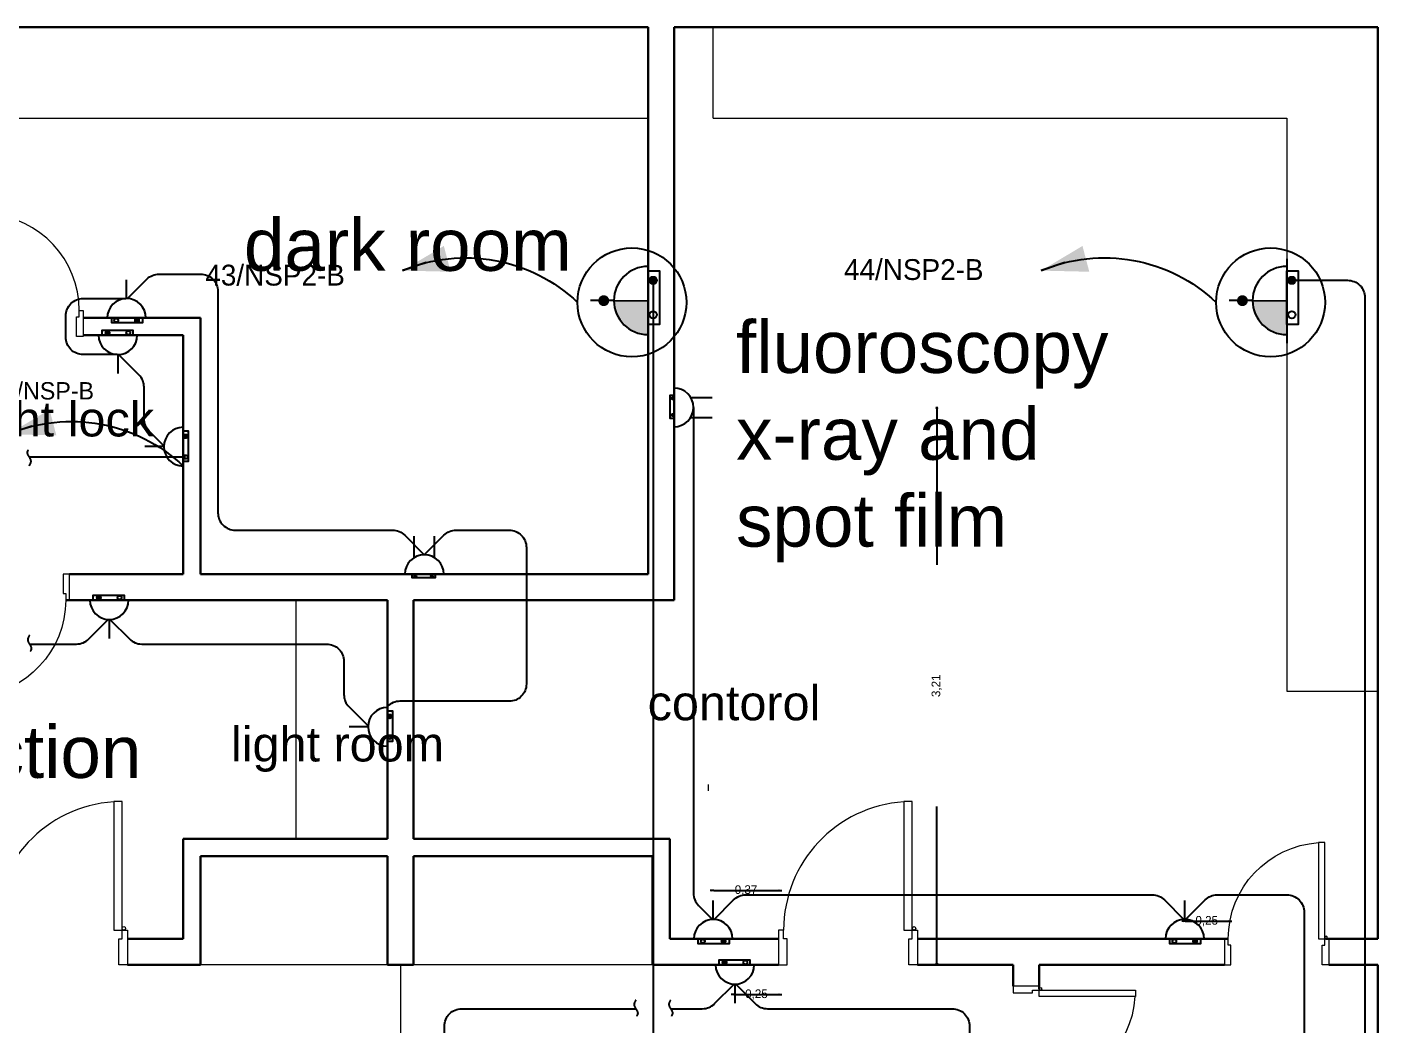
# Model space of a CAD drawing. Extents: x -1451 to 148, y -12854 to 856.
# Drawn here: x 71.95 to 79.73, y 361.98 to 367.73 of the extents above; entities that cross this region are included whole.
import ezdxf
from ezdxf.enums import TextEntityAlignment as Align

# ---------------------------------------------------------------- set-up
doc = ezdxf.new("R2010")
doc.units = 0
doc.header["$LTSCALE"] = 0.15
doc.linetypes.add('HIDDEN', pattern=[0.375, 0.25, -0.125])
doc.layers.get('0').update_dxf_attribs({"color": 252})
doc.layers.get('Defpoints').update_dxf_attribs({"color": 252})
for name, color, linetype in [('0 BDH', 252, 'Continuous'), ('0 NORMAL WIRING', 252, 'Continuous'), ('0 sockets', 252, 'Continuous'), ('0 WIRING 3', 4, 'Continuous'), ('AUTOINCR', 7, 'Continuous'), ('d1', 252, 'Continuous'), ('E- Power- SYM', 4, 'Continuous'), ('E-SOCK', 2, 'Continuous'), ('TEXT', 3, 'Continuous'), ('WIRING', 4, 'Continuous'), ('XREF', 8, 'Continuous')]:
    doc.layers.add(name, color=color, linetype=linetype)
for name, color, linetype, lineweight in [('0 DIM', 6, 'Continuous', 5), ('anal', 252, 'Continuous', 20), ('DOOR', 252, 'Continuous', 20), ('FIXT', 252, 'Continuous', 9), ('wall', 252, 'Continuous', 30)]:
    doc.layers.add(name, color=color, linetype=linetype, lineweight=lineweight)
doc.dimstyles.new('ISO-25', dxfattribs={"dimtxt": 0.05, "dimasz": 0.01, "dimexe": 0, "dimexo": 0, "dimtad": 0, "dimtoh": 1, "dimtxsty": 'Standard', "dimblk": 'CLOSED', "dimcen": 2.5, "dimse1": 1, "dimse2": 1, "dimclrd": 1, "dimadec": 0, "dimazin": 0, "dimtfac": 1, "dimtix": 1, "dimtmove": 1, "dimatfit": 0, "dimfxl": 1, "dimarcsym": 0})

# ---------------------------------------------------------------- blocks, each defined once
blk = doc.blocks.new('ARCH')
at = {"layer": 'anal'}
for p, q in [((75.9, 367.2), (75.9, 367.725)), ((71.475, 367.2), (75.525, 367.2)), ((75.9, 367.2), (79.2, 367.2)), ((79.2, 367.2), (79.2, 363.9)), ((73.5, 363.05), (73.5, 364.425)), ((79.2, 363.9), (79.725, 363.9)), ((74.1, 362.325), (74.1, 360.05))]:
    blk.add_line(p, q, dxfattribs=at)
at = {"layer": 'DOOR'}
for p, q in [((72.2519, 366.0558), (72.2519, 366.0933)), ((72.2519, 366.0933), (72.2744, 366.0933)), ((72.2744, 366.0933), (72.2744, 365.9433)), ((72.2369, 366.0558), (72.2519, 366.0558)), ((72.2369, 365.9433), (72.2369, 366.0558)), ((72.2744, 365.9433), (72.2369, 365.9433)), ((72.1592, 364.5752), (72.1592, 364.4627)), ((72.1967, 364.5752), (72.1592, 364.5752)), ((72.1967, 364.4252), (72.1967, 364.5752)), ((72.1592, 364.4627), (72.1742, 364.4627)), ((72.1742, 364.4627), (72.1742, 364.4252)), ((72.1742, 364.4252), (72.1967, 364.4252)), ((75.87, 363.3636), (75.87, 363.3275)), ((79.3827, 363.03), (79.3827, 362.475)), ((79.4188, 363.03), (79.3827, 363.03)), ((79.4188, 362.475), (79.4188, 363.03)), ((78.8413, 362.475), (78.8413, 362.325)), ((78.8638, 362.475), (78.8413, 362.475)), ((78.8638, 362.4375), (78.8638, 362.475)), ((78.8788, 362.4375), (78.8638, 362.4375)), ((78.8788, 362.325), (78.8788, 362.4375)), ((79.3827, 362.475), (79.4188, 362.475)), ((79.4038, 362.4375), (79.4188, 362.4375)), ((79.4038, 362.325), (79.4038, 362.4375)), ((79.4188, 362.4375), (79.4188, 362.475)), ((79.4188, 362.475), (79.4413, 362.475)), ((79.4413, 362.475), (79.4413, 362.325)), ((78.8413, 362.325), (78.8788, 362.325)), ((79.4413, 362.325), (79.4038, 362.325)), ((77.625, 362.202), (77.625, 362.1645)), ((77.775, 362.202), (77.625, 362.202)), ((77.7375, 362.1795), (77.775, 362.1795)), ((77.7375, 362.1645), (77.7375, 362.1795)), ((77.775, 362.1795), (77.775, 362.202)), ((77.775, 362.1435), (77.775, 362.1795)), ((77.775, 362.1795), (78.33, 362.1795)), ((78.33, 362.1795), (78.33, 362.1435)), ((77.625, 362.1645), (77.7375, 362.1645)), ((78.33, 362.1435), (77.775, 362.1435))]:
    blk.add_line(p, q, dxfattribs=at)
for points in [[(72.4988, 362.525), (72.4988, 363.265), (72.4507, 363.265), (72.4507, 362.525)], [(77.045, 362.525), (77.045, 363.265), (76.9969, 363.265), (76.9969, 362.525)], [(72.4988, 362.525), (72.5288, 362.525), (72.5288, 362.325), (72.4788, 362.325), (72.4788, 362.475), (72.4988, 362.475)], [(76.305, 362.525), (76.275, 362.525), (76.275, 362.325), (76.325, 362.325), (76.325, 362.475), (76.305, 362.475)], [(77.045, 362.525), (77.075, 362.525), (77.075, 362.325), (77.025, 362.325), (77.025, 362.475), (77.045, 362.475)]]:
    blk.add_lwpolyline(points, close=True, dxfattribs=at)
for centre in [(72.5088, 362.535), (77.055, 362.535)]:
    blk.add_circle(centre, 0.01, dxfattribs=at)
for centre in [(72.4988, 362.525), (77.045, 362.525)]:
    blk.add_arc(centre, 0.74, 93.72312, 180, dxfattribs=at)
for centre, major_axis, start_param, end_param in [((71.6969, 366.0933), (0.3924, 0.3924), 5.497787, 7.003603), ((77.7825, 362.187), (0.0053, 0.0053), 3.926991, 10.210176), ((77.775, 362.1795), (-0.3924, 0.3924), 2.356194, 3.86201)]:
    blk.add_ellipse(centre, major_axis=major_axis, ratio=1, start_param=start_param, end_param=end_param, dxfattribs=at)
at = {"layer": 'DOOR', "extrusion": (0, 0, -1)}
for centre, major_axis, start_param, end_param in [((71.6192, 364.4252), (-0.3924, 0.3924), 2.356194, 3.86201), ((79.4188, 362.475), (-0.3924, 0.3924), 5.497787, 7.003603), ((79.4263, 362.4825), (-0.0053, 0.0053), 5.497787, 11.780972)]:
    blk.add_ellipse(centre, major_axis=major_axis, ratio=1, start_param=start_param, end_param=end_param, dxfattribs=at)
at = {"layer": 'FIXT'}
blk.add_line((75.55, 362.325), (72.95, 362.325), dxfattribs=at)
at = {"layer": 'wall'}
for p, q in [((71.475, 367.725), (75.525, 367.725)), ((75.525, 367.725), (75.525, 364.575)), ((77.925, 367.725), (75.675, 367.725)), ((75.675, 367.725), (79.725, 367.725)), ((75.675, 367.725), (75.675, 364.425)), ((79.725, 367.725), (77.925, 367.725)), ((79.725, 367.725), (79.725, 362.475)), ((72.95, 366.05), (72.2744, 366.05)), ((72.95, 364.575), (72.95, 366.05)), ((72.85, 365.95), (72.2744, 365.95)), ((72.85, 364.575), (72.85, 365.95)), ((72.85, 364.575), (72.1967, 364.575)), ((75.525, 364.575), (72.95, 364.575)), ((74.025, 364.425), (72.1742, 364.425)), ((74.025, 364.425), (74.025, 363.05)), ((75.675, 364.425), (74.175, 364.425)), ((74.175, 364.425), (74.175, 363.05)), ((72.85, 363.05), (72.85, 362.475)), ((74.025, 363.05), (72.85, 363.05)), ((74.175, 363.05), (75.65, 363.05)), ((75.65, 363.05), (75.65, 362.475)), ((72.95, 362.95), (72.95, 362.325)), ((74.025, 362.95), (72.95, 362.95)), ((74.025, 362.95), (74.025, 362.325)), ((74.175, 362.95), (75.55, 362.95)), ((74.175, 362.95), (74.175, 362.325)), ((75.55, 362.95), (75.55, 362.325)), ((72.5288, 362.475), (72.85, 362.475)), ((76.275, 362.475), (75.65, 362.475)), ((78.863, 362.475), (77.075, 362.475)), ((79.725, 362.475), (79.4255, 362.475)), ((72.5288, 362.325), (72.95, 362.325)), ((74.175, 362.325), (74.025, 362.325)), ((76.275, 362.325), (75.55, 362.325)), ((77.625, 362.325), (77.075, 362.325)), ((77.625, 362.325), (77.625, 362.202)), ((78.8413, 362.325), (77.775, 362.325)), ((77.775, 362.325), (77.775, 362.187)), ((79.725, 362.325), (79.4413, 362.325)), ((79.725, 362.325), (79.725, 358.275))]:
    blk.add_line(p, q, dxfattribs=at)
at = {"layer": 'd1', "width": 2.4256, "attachment_point": 1}
for s, insert, char_height in [('{\\fArial|b0|i0|c0|p34;dark room}', (73.1994, 366.6211), 0.3), ('{\\fArial|b0|i0|c0|p34;fluoroscopy x-ray and spot film}', (76.0313, 366.0331), 0.3), ('{\\fArial|b0|i0|c0|p34;light lock}', (71.5952, 365.5674), 0.2), ('{\\fArial|b0|i0|c0|p34;contorol}', (75.5226, 363.9333), 0.2), ('{\\fArial|b0|i0|c0|p34;film collection}', (70.0946, 363.7012), 0.3), ('{\\fArial|b0|i0|c0|p34;light room}', (73.1247, 363.6959), 0.2)]:
    blk.add_mtext(s, dxfattribs=dict(at, insert=insert, char_height=char_height))
blk = doc.blocks.new('*U293')
at = {"linetype": 'ByBlock'}
h = blk.add_hatch(dxfattribs=at)
h.set_pattern_fill('ANGLE', color=2)
h.set_pattern_definition([(0, (-301.6926, 2.516), (0, 6.985), [5.08, -1.905]), (90, (-301.6926, 2.516), (-6.985, 4e-16), [5.08, -1.905])])
h.paths.add_polyline_path([(87, -25, 1), (127, -25, 1)])
at = {"color": 6, "linetype": 'ByBlock'}
blk.add_lwpolyline([(-154, 0), (164, 0), (164, -52), (-154, -52)], close=True, dxfattribs=at)
for centre in [(-107, -25), (107, -25)]:
    blk.add_circle(centre, 20.1, dxfattribs=at)
at = {"layer": 'E-SOCK'}
for p, q in [((0, 200), (0, 395)), ((-300, 0), (300, 0))]:
    blk.add_line(p, q, dxfattribs=at)
blk.add_arc((0, 0), 200, 0, 180, dxfattribs=at)
blk = doc.blocks.new('s')
at = {"layer": '0 BDH', "linetype": 'ByBlock'}
h = blk.add_hatch(dxfattribs=at)
h.set_pattern_fill('ANGLE', color=2)
h.set_pattern_definition([(0, (-147.759, -393.318), (0, 6.985), [5.08, -1.905]), (90, (-147.759, -393.318), (-6.985, 4e-16), [5.08, -1.905])])
h.paths.add_polyline_path([(0.073, 0.002, 1), (0.054, 0.002, 1)])
at = {"layer": '0 BDH', "color": 6, "linetype": 'ByBlock'}
blk.add_lwpolyline([(-0.089, 0.015), (0.089, 0.015), (0.089, -0.015), (-0.089, -0.015)], close=True, dxfattribs=at)
for centre in [(-0.064, 0.002), (0.064, 0.002)]:
    blk.add_circle(centre, 0.00918, dxfattribs=at)
blk = doc.blocks.new('*U278')
at = {"layer": 'E-SOCK'}
for p, q in [((-0.077, -0.021), (-0.077, 0.142)), ((0.077, -0.021), (0.077, 0.142)), ((-0.223, -0.149), (0.223, -0.149))]:
    blk.add_line(p, q, dxfattribs=at)
blk.add_arc((0, -0.149), 0.149, 0, 180, dxfattribs=at)
at = {"layer": '0 BDH', "color": 6, "linetype": 'ByBlock'}
blk.add_blockref('s', (-0.005, -0.163), dxfattribs=at)
blk = doc.blocks.new('POWER SOCKET')
at = {"linetype": 'ByBlock'}
h = blk.add_hatch(dxfattribs=at)
h.set_pattern_fill('ANGLE', color=2)
h.set_pattern_definition([(0, (0, 0), (0, 6.985), [5.08, -1.905]), (90, (0, 0), (-6.985, 4e-16), [5.08, -1.905])])
h.paths.add_polyline_path([(127, -39, 1), (183, -39, 1)])
at = {"layer": 'E- Power- SYM'}
blk.add_hatch(color=256, dxfattribs=at).paths.add_polyline_path([(0, 262, 0.414214), (-262, 0), (-3, 0)])
at = {"layer": 'XREF'}
h = blk.add_hatch(color=1, dxfattribs=at)
edge = h.paths.add_edge_path()
edge.add_arc((-1, 340), 42.3, 0, 360)
at = {"color": 6, "linetype": 'ByBlock'}
blk.add_lwpolyline([(-183, 0), (229, 0), (229, -88), (-183, -88)], close=True, dxfattribs=at)
for centre in [(-109, -39), (155, -39)]:
    blk.add_circle(centre, 27.9, dxfattribs=at)
at = {"layer": 'E- Power- SYM'}
for p, q in [((0, 262, 0), (0, 442, 0)), ((321, 0, 0), (-327, 0, 0))]:
    blk.add_line(p, q, dxfattribs=at)
at = {"layer": 'E- Power- SYM', "elevation": 0}
blk.add_lwpolyline([(0, 262), (-3, 0)], dxfattribs=at)
at = {"layer": 'E- Power- SYM'}
blk.add_circle((-14, 124, 0), 418, dxfattribs=at)
blk.add_arc((0, 0, 0), 262, 0, 180, dxfattribs=at)
blk = doc.blocks.new('*U64')
at = {"transparency": 33554687}
blk.add_line((-558.4, 70.7), (-626.2, 129.6), dxfattribs=at)
blk.add_lwpolyline([(-626.2, 129.6, 0, 96, 0), (-492.9, 30.1, 96, 96, 0)], format="xyseb", dxfattribs=at)
at = {"ltscale": 0.2, "transparency": 33554687}
blk.add_arc((-214.3, 542.2), 583, 225.0509, 291.5678, dxfattribs=at)
blk = doc.blocks.new('N')
at = {"layer": 'TEXT', "transparency": 33554687, "xscale": -0.0016, "yscale": 0.0016, "zscale": 0.0016, "rotation": 68.01807446485657}
blk.add_blockref('*U64', (0, 0), dxfattribs=at)
blk = doc.blocks.new('endtick', base_point=(-3267.27, -69559.4))
at = {"layer": 'WIRING', "color": 2, "linetype": 'HIDDEN'}
blk.add_spline([(-3267.27, -69509.4), (-3276.985, -69534.4), (-3267.27, -69559.4), (-3256.425, -69584.4), (-3267.27, -69609.4)], degree=3, dxfattribs=at)
blk = doc.blocks.new('_Closed')
at = {"color": 0, "linetype": 'ByBlock', "lineweight": -2}
for p, q in [((-1, 0.17), (0, 0)), ((-1, 0.17), (-1, -0.17)), ((0, 0), (-1, -0.17)), ((0, 0), (-1, 0))]:
    blk.add_line(p, q, dxfattribs=at)
blk = doc.blocks.new('*D346')
at = {"layer": '0 DIM', "color": 1, "linetype": 'ByBlock', "lineweight": -2, "transparency": 16777216}
for p, q in [((78.6056, 362.5766), (78.5956, 362.5766)), ((78.6156, 362.5766), (78.8638, 362.5766)), ((78.8738, 362.5766), (78.8838, 362.5766))]:
    blk.add_line(p, q, dxfattribs=at)
at = {"layer": 'Defpoints', "color": 0, "linetype": 'ByBlock', "transparency": 16777216}
for p in [(78.8638, 362.5766), (78.6156, 362.4605), (78.8638, 362.4605)]:
    blk.add_point(p, dxfattribs=at)
at = {"layer": '0 DIM', "color": 1, "linetype": 'ByBlock', "lineweight": -2, "transparency": 16777216, "xscale": 0.01, "yscale": 0.01, "zscale": 0.01}
blk.add_blockref('_Closed', (78.6156, 362.5766), dxfattribs=at)
at = {"layer": '0 DIM', "color": 1, "linetype": 'ByBlock', "lineweight": -2, "transparency": 16777216, "xscale": 0.01, "yscale": 0.01, "zscale": 0.01, "rotation": 180}
blk.add_blockref('_Closed', (78.8638, 362.5766), dxfattribs=at)
at = {"layer": '0 DIM', "color": 0, "linetype": 'ByBlock', "transparency": 16777216, "insert": (78.7397, 362.5766), "char_height": 0.05, "attachment_point": 5}
blk.add_mtext('0,25', dxfattribs=at)
blk = doc.blocks.new('*D347')
at = {"layer": '0 DIM', "color": 1, "linetype": 'ByBlock', "lineweight": -2, "transparency": 16777216}
for p, q in [((75.8927, 362.7535), (75.8827, 362.7535)), ((75.9027, 362.7535), (76.275, 362.7535)), ((76.285, 362.7535), (76.295, 362.7535))]:
    blk.add_line(p, q, dxfattribs=at)
at = {"layer": 'Defpoints', "color": 0, "linetype": 'ByBlock', "transparency": 16777216}
for p in [(76.275, 362.7535), (75.9027, 362.4605), (76.275, 362.4605)]:
    blk.add_point(p, dxfattribs=at)
at = {"layer": '0 DIM', "color": 1, "linetype": 'ByBlock', "lineweight": -2, "transparency": 16777216, "xscale": 0.01, "yscale": 0.01, "zscale": 0.01}
blk.add_blockref('_Closed', (75.9027, 362.7535), dxfattribs=at)
at = {"layer": '0 DIM', "color": 1, "linetype": 'ByBlock', "lineweight": -2, "transparency": 16777216, "xscale": 0.01, "yscale": 0.01, "zscale": 0.01, "rotation": 180}
blk.add_blockref('_Closed', (76.275, 362.7535), dxfattribs=at)
at = {"layer": '0 DIM', "color": 0, "linetype": 'ByBlock', "transparency": 16777216, "insert": (76.0888, 362.7535), "char_height": 0.05, "attachment_point": 5}
blk.add_mtext('0,37', dxfattribs=at)
blk = doc.blocks.new('*D348')
at = {"layer": '0 DIM', "color": 1, "linetype": 'ByBlock', "lineweight": -2, "transparency": 16777216}
for p, q in [((76.0123, 362.154), (76.0023, 362.154)), ((76.0223, 362.154), (76.275, 362.154)), ((76.285, 362.154), (76.295, 362.154))]:
    blk.add_line(p, q, dxfattribs=at)
at = {"layer": 'Defpoints', "color": 0, "linetype": 'ByBlock', "transparency": 16777216}
for p in [(76.0223, 362.3395), (76.275, 362.3395), (76.275, 362.154)]:
    blk.add_point(p, dxfattribs=at)
at = {"layer": '0 DIM', "color": 1, "linetype": 'ByBlock', "lineweight": -2, "transparency": 16777216, "xscale": 0.01, "yscale": 0.01, "zscale": 0.01}
blk.add_blockref('_Closed', (76.0223, 362.154), dxfattribs=at)
at = {"layer": '0 DIM', "color": 1, "linetype": 'ByBlock', "lineweight": -2, "transparency": 16777216, "xscale": 0.01, "yscale": 0.01, "zscale": 0.01, "rotation": 180}
blk.add_blockref('_Closed', (76.275, 362.154), dxfattribs=at)
at = {"layer": '0 DIM', "color": 0, "linetype": 'ByBlock', "transparency": 16777216, "insert": (76.1487, 362.154), "char_height": 0.05, "attachment_point": 5}
blk.add_mtext('0,25', dxfattribs=at)
blk = doc.blocks.new('*D349')
at = {"layer": '0 DIM', "color": 1, "linetype": 'ByBlock', "lineweight": -2, "transparency": 16777216}
for p, q in [((77.1861, 365.5284), (77.1861, 364.6275)), ((77.1861, 362.335), (77.1861, 363.2358))]:
    blk.add_line(p, q, dxfattribs=at)
at = {"layer": 'Defpoints', "color": 0, "linetype": 'ByBlock', "transparency": 16777216}
for p in [(75.6529, 365.5384), (75.6529, 362.325), (77.1861, 362.325)]:
    blk.add_point(p, dxfattribs=at)
at = {"layer": '0 DIM', "color": 1, "linetype": 'ByBlock', "lineweight": -2, "transparency": 16777216, "xscale": 0.01, "yscale": 0.01, "zscale": 0.01}
for p, rotation in [((77.1861, 365.5384), 90), ((77.1861, 362.325), 270)]:
    blk.add_blockref('_Closed', p, dxfattribs=dict(at, rotation=rotation))
at = {"layer": '0 DIM', "color": 0, "linetype": 'ByBlock', "transparency": 16777216, "insert": (77.1861, 363.9317), "char_height": 0.05, "attachment_point": 5, "rotation": 90}
blk.add_mtext('3,21', dxfattribs=at)

msp = doc.modelspace()

# ---------------------------------------------------------------- linework, layer by layer
at = {"layer": '0 NORMAL WIRING', "color": 3}
for points in [[(72.5294, 366.1613), (72.6415, 366.2734, -0.198912), (72.7122, 366.3027), (72.95, 366.3027, -0.414214), (73.05, 366.2027), (73.05, 364.9278, 0.414214), (73.15, 364.8278), (74.0547, 364.8278, -0.198912), (74.1254, 364.7985), (74.2375, 364.6864)], [(72.4694, 365.8387), (72.275, 365.8387, -0.414214), (72.175, 365.9387), (72.175, 366.0613, -0.414214), (72.275, 366.1613), (72.5201, 366.1613)], [(72.7387, 365.3136), (72.6543, 365.398, -0.198912), (72.625, 365.4687), (72.625, 365.6509, 0.198912), (72.5957, 365.7217), (72.4787, 365.8387)], [(75.7864, 365.5346), (75.7864, 362.7371, 0.198912), (75.8157, 362.6664), (75.8957, 362.5863)], [(74.2375, 364.6864), (74.3496, 364.7985, -0.198912), (74.4203, 364.8278), (74.725, 364.8278, -0.414214), (74.825, 364.7278), (74.825, 363.9423, -0.414214), (74.725, 363.8423), (74.0965, 363.8423, 0.198912), (74.0258, 363.813), (74.02, 363.8072)], [(71.965, 364.1723), (72.2364, 364.1723, 0.198912), (72.3071, 364.2016), (72.4192, 364.3137)], [(72.4284, 364.3137), (72.5406, 364.2015, 0.198912), (72.6113, 364.1723), (73.675, 364.1723, -0.414214), (73.775, 364.0723), (73.775, 363.881, 0.198912), (73.8043, 363.8103), (73.9137, 363.7008)], [(75.905, 362.5863), (76.0171, 362.6984, -0.198909), (76.0878, 362.7277), (78.4259, 362.7277, -0.198916), (78.4966, 362.6985), (78.6087, 362.5863)], [(78.618, 362.5863), (78.7301, 362.6984, -0.198912), (78.8008, 362.7277), (79.2, 362.7277, -0.414214), (79.3, 362.6277), (79.3, 361.6159, -0.414214), (79.2, 361.5159), (78.0692, 361.5159, 0.198912), (77.9985, 361.4867), (77.8864, 361.3745)], [(75.6544, 362.0723), (75.8372, 362.0723, 0.198912), (75.9079, 362.1016), (76.02, 362.2137)], [(76.0293, 362.2137), (76.1414, 362.1015, 0.198912), (76.2121, 362.0723), (77.275, 362.0723, -0.414214), (77.375, 361.9723), (77.375, 359.5478, 0.198912), (77.4043, 359.4771), (77.5137, 359.3676)], [(74.2114, 361.1875), (74.3235, 361.2996, 0.198912), (74.3528, 361.3703), (74.3528, 361.9723, -0.414214), (74.4528, 362.0723), (75.4544, 362.0723)]]:
    msp.add_lwpolyline(points, format="xyb", dxfattribs=at)
at = {"layer": '0 sockets', "color": 4, "linetype": 'ByBlock'}
for points in [[(75.5544, 366.2666), (75.5544, 357.5688, -0.414214), (75.4544, 357.4688), (75.2726, 357.4688)], [(79.2503, 366.2666), (79.55, 366.2666, -0.414214), (79.65, 366.1666), (79.65, 357.5688, -0.414214), (79.55, 357.4688), (79.4272, 357.4688)]]:
    msp.add_lwpolyline(points, format="xyb", dxfattribs=at)
at = {"layer": '0 sockets', "color": 1, "linetype": 'ByBlock'}
msp.add_lwpolyline([(72.8637, 365.2488), (71.965, 365.2488)], dxfattribs=at)

# ---------------------------------------------------------------- block references
at = {"layer": '0 BDH', "color": 6, "linetype": 'ByBlock', "rotation": 90}
for p in [(75.1187, 366.1395), (78.7936, 366.1395), (72.85, 365.1972)]:
    msp.add_blockref('N', p, dxfattribs=at)
at = {"layer": '0 sockets', "color": 3}
msp.add_blockref('ARCH', (0, 0), dxfattribs=at)
for name, p, xscale, yscale, zscale, rotation in [('POWER SOCKET', (75.525, 366.15), 0.00075, 0.00075, 0.00075, 90), ('POWER SOCKET', (79.2, 366.15), 0.00075, 0.00075, 0.00075, 90), ('*U293', (72.4744, 365.95), 0.0005570000000000001, 0.0005570000000000001, 0.0005570000000000001, 180), ('*U278', (75.7864, 365.5346), 0.75, 0.75, 0.75, 270), ('*U293', (72.85, 365.3086), 0.0005570000000000001, 0.0005570000000000001, 0.0005570000000000001, 90), ('*U293', (72.4242, 364.425), 0.0005570000000000001, 0.0005570000000000001, 0.0005570000000000001, 180), ('*U293', (74.025, 363.6959), 0.0005570000000000001, 0.0005570000000000001, 0.0005570000000000001, 90), ('*U293', (76.025, 362.325), 0.0005570000000000001, 0.0005570000000000001, 0.0005570000000000001, 180)]:
    msp.add_blockref(name, p, dxfattribs=dict(at, xscale=xscale, yscale=yscale, zscale=zscale, rotation=rotation))
for name, p, xscale, yscale, zscale in [('*U293', (72.5244, 366.05), 0.0005570000000000001, 0.0005570000000000001, 0.0005570000000000001), ('*U278', (74.2375, 364.6864), 0.75, 0.75, 0.75), ('*U293', (75.9, 362.475), 0.0005570000000000001, 0.0005570000000000001, 0.0005570000000000001), ('*U293', (78.613, 362.475), 0.0005570000000000001, 0.0005570000000000001, 0.0005570000000000001)]:
    msp.add_blockref(name, p, dxfattribs=dict(at, xscale=xscale, yscale=yscale, zscale=zscale))
at = {"layer": '0 WIRING 3', "color": 6, "linetype": 'ByBlock', "xscale": 0.001, "yscale": 0.001, "zscale": 0.001}
for p, rotation in [((71.965, 365.2488), 180), ((75.4544, 362.0723), 3.251801374536116e-12)]:
    msp.add_blockref('endtick', p, dxfattribs=dict(at, rotation=rotation))
for p in [(71.965, 364.1723), (75.6544, 362.0723)]:
    msp.add_blockref('endtick', p, dxfattribs=at)

# ---------------------------------------------------------------- texts
at = {"layer": 'AUTOINCR', "color": 4, "linetype": 'ByBlock'}
for s, p in [('44/NSP2-B', (76.6525, 366.2324)), ('43/NSP2-B', (72.9776, 366.2002))]:
    msp.add_text(s, height=0.12, dxfattribs=at).set_placement(p, align=Align.BOTTOM_LEFT)
at = {"layer": 'AUTOINCR', "color": 1, "linetype": 'ByBlock'}
msp.add_text('38/NSP-B', height=0.1, dxfattribs=at).set_placement((71.7425, 365.5502), align=Align.BOTTOM_LEFT)

# ---------------------------------------------------------------- dimensions: what is measured, and where the dimension line sits
at = {"layer": '0 DIM', "color": 6, "linetype": 'ByBlock'}
dim = msp.add_linear_dim(base=(77.1861, 362.325), p1=(75.6529, 365.5384), p2=(75.6529, 362.325), angle=90, dimstyle='ISO-25', dxfattribs=at)
dim.commit()
dim.dimension.update_dxf_attribs({"geometry": '*D349', "text_midpoint": (77.1861, 363.9317)})
for base, p1, p2, picture, middle in [((76.275, 362.7535), (75.9027, 362.4605), (76.275, 362.4605), '*D347', (76.0888, 362.7535)), ((78.8638, 362.5766), (78.6156, 362.4605), (78.8638, 362.4605), '*D346', (78.7397, 362.5766)), ((76.275, 362.154), (76.0223, 362.3395), (76.275, 362.3395), '*D348', (76.1487, 362.154))]:
    dim = msp.add_linear_dim(base=base, p1=p1, p2=p2, dimstyle='ISO-25', dxfattribs=at)
    dim.commit()
    dim.dimension.update_dxf_attribs({"geometry": picture, "text_midpoint": middle})

doc.saveas('drawing.dxf')
